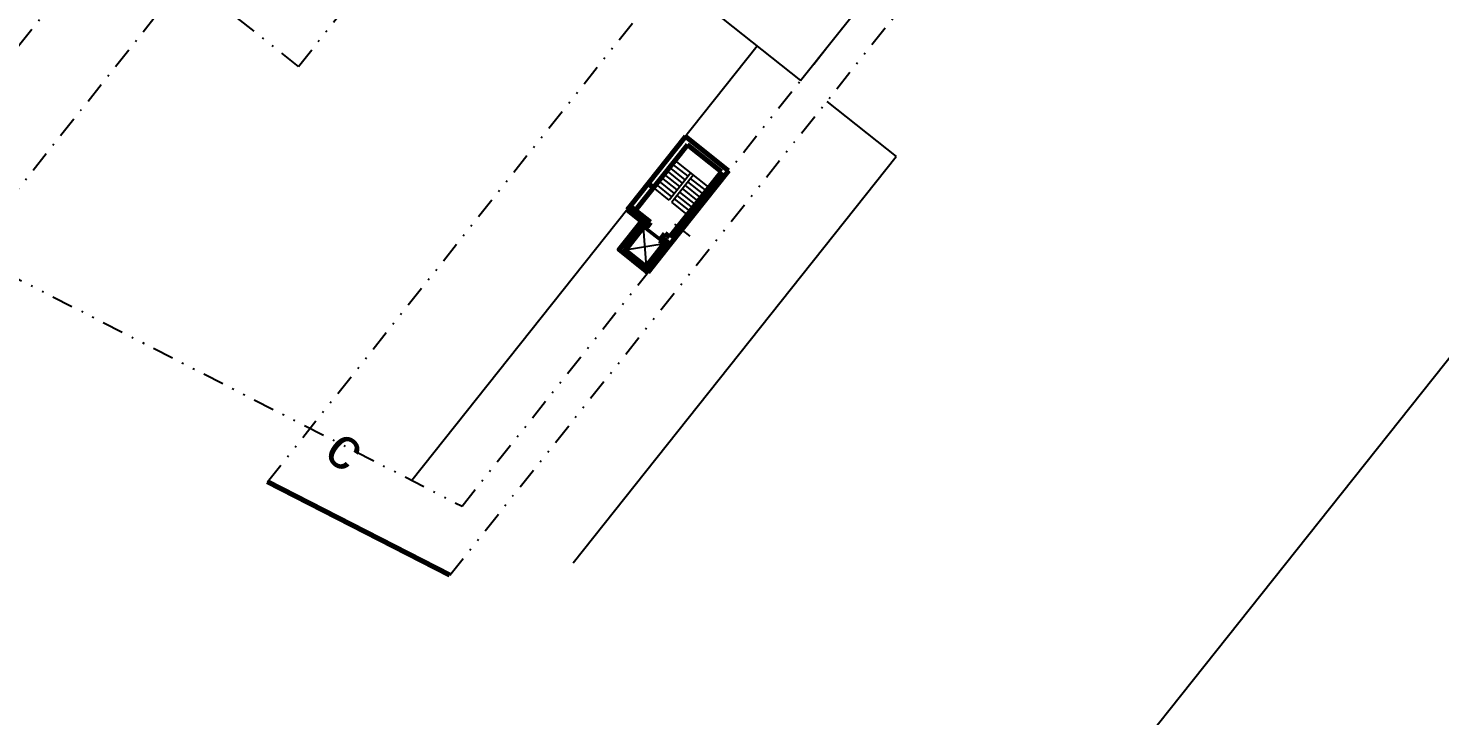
# Model space of a CAD drawing. Header units: metres. Extents: x -664657 to -643449, y -1076720 to -1062383.
# Drawn here: x -657623.8 to -657539.5, y -1068097.3 to -1068056.2 of the extents above; entities that cross this region are included whole.
import ezdxf

# ---------------------------------------------------------------- set-up
doc = ezdxf.new("R2010")
doc.units = ezdxf.units.M
doc.header["$LTSCALE"] = 0.1
doc.linetypes.add('DASHDOT', pattern=[25.4, 12.7, -6.35, 0, -6.35])
doc.linetypes.add('DIVIDE', pattern=[31.75, 12.7, -6.35, 0, -6.35, 0, -6.35])
for name, color, linetype in [('AA_THER_popis', 6, 'Continuous'), ('AA_THER_slabá', 4, 'Continuous'), ('AA_THER_čerchovaná', 84, 'DIVIDE')]:
    doc.layers.add(name, color=color, linetype=linetype)
doc.layers.add('AA_THER_silná', color=1, linetype='Continuous', lineweight=70)
doc.styles.get("Standard").update_dxf_attribs({"font": 'arial.ttf', "width": 0.8})

msp = doc.modelspace()

# ---------------------------------------------------------------- linework, layer by layer
at = {"layer": 'AA_THER_popis'}
msp.add_line((-657585.233, -1068067.958), (-657584.333, -1068068.673), dxfattribs=at)
at = {"layer": 'AA_THER_silná'}
for p, q in [((-657584.59, -1068062.717), (-657587.888, -1068066.866)), ((-657584.463, -1068063.201), (-657587.575, -1068067.114)), ((-657582.007, -1068064.771), (-657584.59, -1068062.717)), ((-657582.428, -1068064.819), (-657584.463, -1068063.201)), ((-657582.428, -1068064.819), (-657585.54, -1068068.733)), ((-657582.007, -1068064.771), (-657585.492, -1068069.154)), ((-657586.505, -1068065.768), (-657586.818, -1068065.519)), ((-657587.888, -1068066.866), (-657588.075, -1068067.1)), ((-657586.862, -1068068.065), (-657588.075, -1068067.1)), ((-657586.675, -1068067.83), (-657587.888, -1068066.866)), ((-657587.214, -1068067.785), (-657588.552, -1068069.468)), ((-657586.986, -1068068.222), (-657586.862, -1068068.065)), ((-657586.862, -1068068.065), (-657586.675, -1068067.83)), ((-657585.492, -1068069.154), (-657586.83, -1068070.837)), ((-657586.125, -1068068.906), (-657586.001, -1068068.75)), ((-657586.001, -1068068.75), (-657585.814, -1068068.515)), ((-657585.814, -1068068.515), (-657585.54, -1068068.733)), ((-657585.57, -1068069.092), (-657585.492, -1068069.154)), ((-657586.83, -1068070.837), (-657586.908, -1068070.775)), ((-657598.654, -1068088.922), (-657609.548, -1068083.343))]:
    msp.add_line(p, q, dxfattribs=at)
for points in [[(-657586.001, -1068068.75), (-657585.57, -1068069.092), (-657586.908, -1068070.775), (-657588.552, -1068069.468), (-657587.214, -1068067.785), (-657587.214, -1068067.785)], [(-657586.125, -1068068.906), (-657585.851, -1068069.124), (-657586.94, -1068070.494), (-657588.193, -1068069.498), (-657587.104, -1068068.128), (-657586.986, -1068068.222)]]:
    msp.add_lwpolyline(points, dxfattribs=at)
at = {"layer": 'AA_THER_slabá'}
for p, q in [((-657577.713, -1068059.37), (-657545.351, -1068018.667)), ((-657585.54, -1068053.146), (-657577.713, -1068059.37)), ((-657580.296, -1068057.316), (-657600.927, -1068083.264)), ((-657576.147, -1068060.614), (-657571.999, -1068063.913)), ((-657591.303, -1068088.193), (-657571.999, -1068063.913)), ((-657584.918, -1068065.701), (-657585.857, -1068064.954)), ((-657584.756, -1068065.497), (-657585.696, -1068064.751)), ((-657584.271, -1068064.887), (-657585.565, -1068066.515)), ((-657584.595, -1068065.294), (-657585.534, -1068064.547)), ((-657584.433, -1068065.09), (-657585.372, -1068064.344)), ((-657583.175, -1068065.758), (-657585.21, -1068064.14)), ((-657585.565, -1068066.515), (-657586.505, -1068065.768)), ((-657585.404, -1068066.311), (-657586.343, -1068065.565)), ((-657585.242, -1068066.108), (-657586.181, -1068065.361)), ((-657585.08, -1068065.904), (-657586.019, -1068065.158)), ((-657584.114, -1068065.011), (-657585.409, -1068066.639)), ((-657583.661, -1068066.369), (-657584.6, -1068065.622)), ((-657583.499, -1068066.165), (-657584.438, -1068065.418)), ((-657583.337, -1068065.962), (-657584.276, -1068065.215)), ((-657584.47, -1068067.386), (-657585.409, -1068066.639)), ((-657584.308, -1068067.183), (-657585.247, -1068066.436)), ((-657584.146, -1068066.979), (-657585.085, -1068066.232)), ((-657583.984, -1068066.776), (-657584.923, -1068066.029)), ((-657583.822, -1068066.572), (-657584.762, -1068065.825)), ((-657587.104, -1068068.128), (-657586.94, -1068070.494)), ((-657586.125, -1068068.906), (-657586.986, -1068068.222)), ((-657586.063, -1068068.828), (-657586.924, -1068068.143)), ((-657585.851, -1068069.124), (-657588.193, -1068069.498))]:
    msp.add_line(p, q, dxfattribs=at)
msp.add_lwpolyline([(-657441.166, -1067952.925), (-657031.611, -1068281.432), (-657286.313, -1068655.841), (-657723.605, -1068308.161)], close=True, dxfattribs=at)
at = {"layer": 'AA_THER_čerchovaná'}
for p, q in [((-657609.548, -1068083.343), (-657551.934, -1068010.878)), ((-657598.654, -1068088.922), (-657542.541, -1068018.346)), ((-657607.701, -1068058.523), (-657642.141, -1068031.14)), ((-657607.701, -1068058.523), (-657600.233, -1068049.13))]:
    msp.add_line(p, q, dxfattribs=at)
at = {"layer": 'AA_THER_čerchovaná', "color": 6, "linetype": 'DASHDOT'}
for p, q in [((-657630.989, -1068065.558), (-657598.85, -1068025.137)), ((-657626.84, -1068068.857), (-657594.702, -1068028.435))]:
    msp.add_line(p, q, dxfattribs=at)
at = {"layer": 'AA_THER_čerchovaná'}
msp.add_lwpolyline([(-657652.404, -1068056.902), (-657597.93, -1068084.799), (-657545.351, -1068018.667), (-657592.316, -1067981.327)], close=True, dxfattribs=at)

# ---------------------------------------------------------------- texts
at = {"layer": 'AA_THER_popis'}
msp.add_text('c', height=2.5, rotation=321.51268, dxfattribs=at).set_placement((-657606.301, -1068081.786))

doc.saveas('drawing.dxf')
